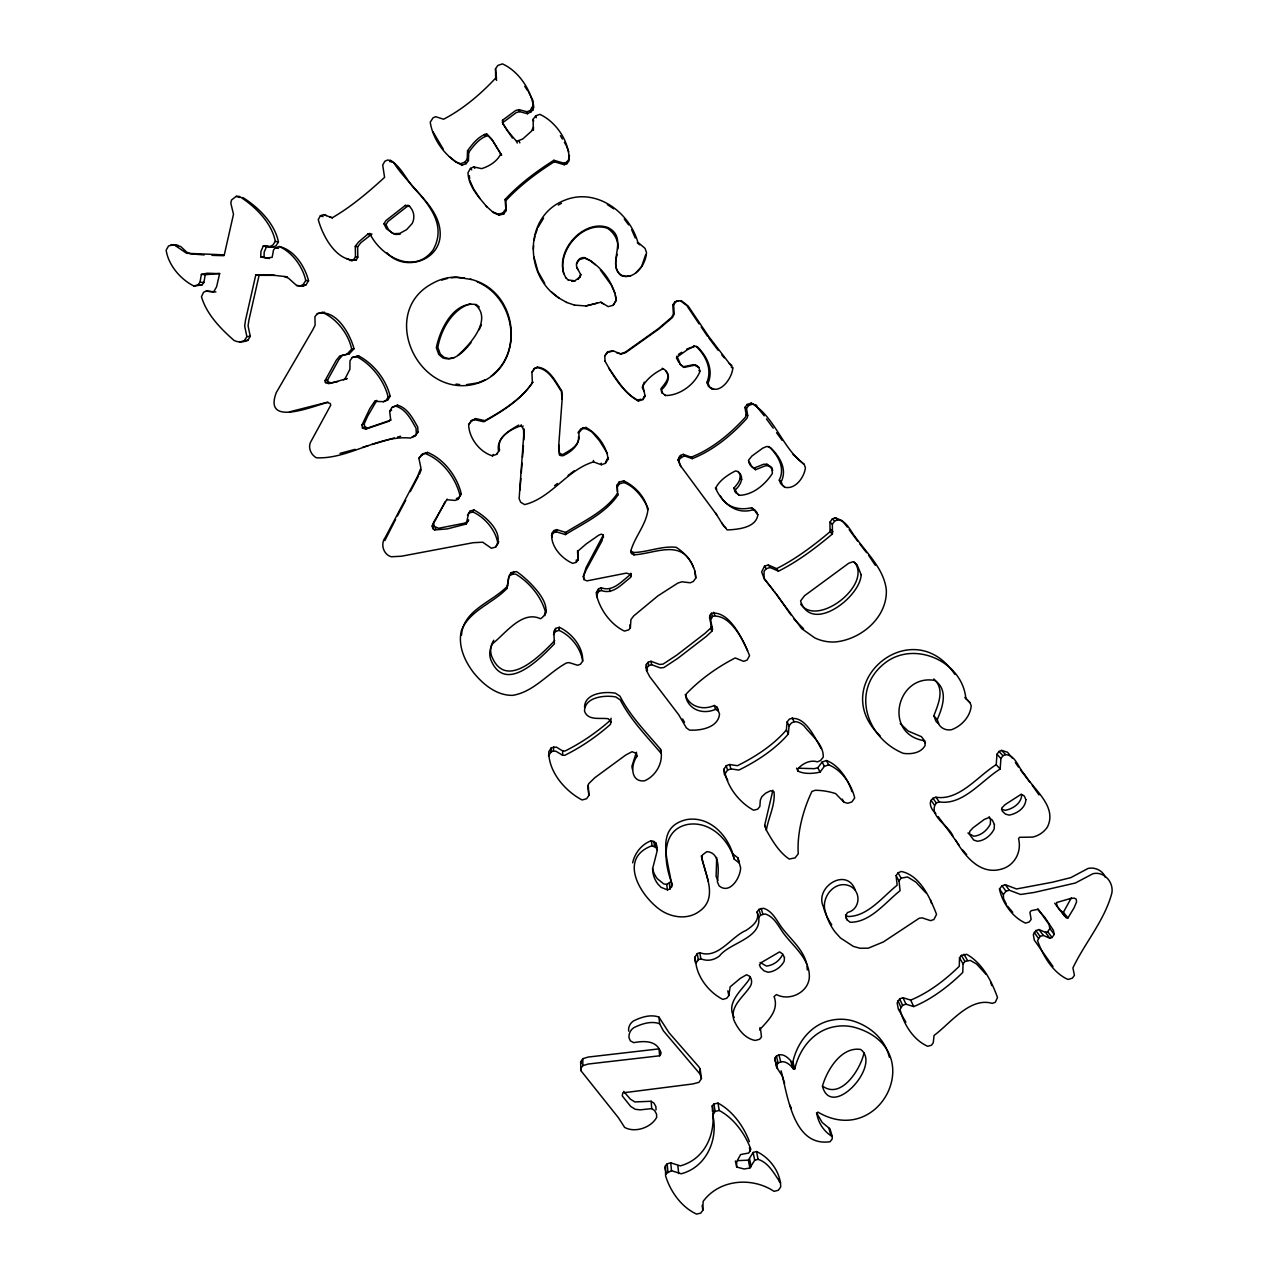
<?xml version="1.0" encoding="UTF-8"?>
<svg xmlns="http://www.w3.org/2000/svg" width="1278" height="1278" viewBox="0 0 1278 1278"><rect width="100%" height="100%" fill="white"/><g stroke="black" fill="none" stroke-linecap="round" stroke-linejoin="round"><path stroke-width="1.5" d="M558.933 445.064L559.54 454.792L562.799 455.831C572.272 451.517 581.49 443.418 578.455 432.044L580.899 428.769L586.011 427.459C597.193 433.737 606.762 446.341 608.104 459.217L605.357 463.339L601.315 464.729L593.519 461.933C567.352 469.473 551.265 498.164 524.635 504.602L520.689 502.254L519.124 498.676L523.692 435.351L523.613 430.287L522.398 427.028L520.641 425.957C510.098 429.264 495.688 438.162 498.628 451.278L499.506 449.888C496.487 437.364 509.602 430.414 518.708 425.079M1012.256 758.126L1007.527 752.231L1001.632 750.394L998.997 751.464L996.968 754.26L996.233 764.675C977.814 776.018 959.251 800.986 935.927 797.216L932.972 798.287C927.429 802.6 931.678 809.98 935.815 813.591M955.465 839.87C964.602 855.845 979.811 874.951 1000.802 869.28C1014.381 866.053 1021.937 851.963 1018.566 838.799L1019.461 837.314L1032.624 837.09A22.796 21.63 -26.6 0 0 1047.449 826.962C1057.497 806.498 1033.918 789.916 1024.652 774.372C1018.326 768.35 1015.898 755.186 1005.61 754.627L1002.958 755.713L1000.914 758.525L1000.163 769.036C981.568 780.491 962.813 805.699 939.266 801.881L936.279 802.967C927.333 815.316 948.947 825.476 952.941 836.131M584.557 707.309C584.589 693.123 604.845 691.206 615.501 693.219L619.99 696.19C630.166 716.159 646.428 732.454 660.534 749.259C664.033 761.704 656.205 775.826 644.607 780.794C630.421 782.551 630.565 764.915 636.859 756.544L636.38 752.279L631.891 766.321L632.418 769.452M582.8 1065.676L582.848 1058.679L588.215 1057.05L658.985 1048.887L659.656 1055.788L588.215 1064.031L582.8 1065.676L580.611 1068.823L580.819 1070.549L618.488 1117.835L624.638 1127.404C634.974 1133.171 651.189 1127.659 656.684 1117.323L656.525 1114.017L654.608 1110.582L651.732 1108.633L640.134 1109.847L635.278 1109.304L630.645 1106.397L622.274 1095.901L622.753 1092.882L692.676 1083.968L698.954 1082.354L701.446 1078.504L700.04 1074.047L663.362 1030.803L659.624 1023.742L658.953 1017.112C650.598 1013.997 640.901 1017.256 633.249 1021.09A11.406 10.815 -3.3 0 0 628.648 1031.09M580.819 1070.549L580.675 1061.794L582.848 1058.679M797.919 771.065L797.935 768.685C802.776 763.493 810.3 759.531 817.473 761.848L820.508 760.522L823.24 757.135C823.751 744.227 811.195 735.361 804.134 726.048C800.795 722.965 795.651 719.865 791.37 723.029L789.085 725.856L788.334 734.003C775.043 749.419 756.943 761.161 738.86 770.075L730.92 768.893L727.565 770.075L725.185 773.685C728.444 788.462 740.297 803.159 753.701 810.236L757.742 809.134L759.851 806.498L760.314 800.172L761.816 796.721L765.618 793.191L770.762 790.667L774.037 791.897C775.426 804.852 768.445 817.425 766.369 830.173C772.184 840.509 779.085 852.298 789.197 859.04L795.108 857.873L798.255 853.784C796.881 832.921 803.159 809.821 811.913 791.449L815.22 790.283A66.057 63.373 -16 0 1 835.668 793.622L843.895 802.217L847.761 803.287L851.851 801.913L854.694 797.999C851.739 784.804 841.819 769.947 828.703 764.867L824.358 766.353L820.045 772.12C812.984 773.701 804.501 774.308 797.919 771.065L796.577 768.142M468.627 513.389L466.214 524.012L447.444 528.868L434.552 529.939L432.747 528.533L432.204 526.057L433.561 522.462L447.124 499.075M607.465 453.546L599.542 440.846L591.922 431.884L585.995 428.625L586.011 427.459M693.507 567.512C682.196 538.214 656.445 553.342 633.904 554.876L631.556 553.518L631.124 551.153L633.441 552.495C647.818 552.24 661.796 545.674 676.174 547.319C686.51 553.741 695.711 565.579 695.775 578.103L693.315 581.458L690.232 582.8L681.973 581.778L677.819 583.087L657.898 595.883L633.76 615.884L630.949 619.558L630.358 627.897L628.712 629.894L624.383 631.092C610.724 624.511 600.021 609.686 596.554 595.085L598.695 591.49L601.427 590.5C613.136 595.069 622.29 583.567 630.741 577.305L630.821 574.509L626.38 573.103L586.969 580.883L583.87 579.525L583.902 576.905M582.672 661.109C583.311 646.892 571.57 632.945 559.269 627.29L555.642 628.441L553.853 631.412L554.38 643.84C540.131 658.633 504.842 695.056 490.64 659.336A18.882 18.547 12.2 0 1 492.861 643.473C505.848 632.945 522.446 610.101 540.53 618.76C558.758 607.13 525.817 577.48 516.52 571.586L511.28 572.608L509.187 575.611L506.983 588.439C492.797 603.456 469.457 610.389 461.374 630.629C457.78 645.805 464.649 661.077 473.787 672.915C483.356 684.609 496.695 695.599 512.606 695.36C533.916 691.957 548.198 672.899 566.474 662.962L569.125 662.611L577.656 665.279L580.563 664.161L582.672 661.109C580.915 648.377 570.787 635.438 558.997 630.389L555.339 631.556L553.518 634.559M694.785 570.899L695.775 578.103M583.295 576.554L586.107 567.512L603.328 535.035L602.05 540.786L586.091 570.052L583.295 576.554L583.87 579.525M486.567 133.918L492.717 140.804L501.647 155.341L491.758 139.078L486.567 133.918C478.435 136.235 472.381 144.126 467.54 150.74L467.205 158.983L464.936 162.178L460.687 163.664L455.751 162.018L449.377 156.683M487.589 135.692C479.538 137.992 473.547 145.804 468.738 152.338L468.419 160.501L466.166 163.664L461.965 165.134C445.942 157.785 432.779 139.637 430.239 122.209L433.018 117.848L435.622 116.697L443.61 119.221C462.908 109.205 480.847 94.029 495.672 78.07L495.513 68.772L497.893 65.402L502.478 63.9C518.117 70.993 530.162 88.454 533.245 105.163L530.258 110.467L526.919 111.745L518.948 109.62L515.593 110.547L502.51 120.244L503.101 124.158L512.43 138.024M485.959 205.918L493.675 212.851L499.203 215.135L503.788 213.953L505.992 210.726L505.896 200.598C519.874 185.47 536.856 172.802 554.237 161.779L564.253 164.718L566.857 163.712L569.014 160.9C569.988 142.385 556.489 121.985 539.891 114.381L535.722 115.771L533.102 119.349L533.309 130.324L533.501 127.145M712.868 1113.25C714.945 1136.238 703.715 1159.561 680.311 1165.871L670.726 1162.82L667.164 1163.859L665.534 1165.6L665.582 1175.776C670.279 1191.415 681.462 1207.231 696.59 1214.1L700.727 1213.126L702.804 1210.298L703.124 1201.432C719.418 1179.163 752.119 1176.75 774.021 1191.352L778.318 1190.281L780.698 1186.974C780.65 1172.23 769.691 1157.533 756.528 1151.558L753.157 1152.452L748.365 1160.152L737.757 1160.648M644.304 391.723L642.227 387.442L644.256 382.106M604.925 360.955C613.232 375.972 623.089 392.49 638.345 401.036L642.93 399.583L645.198 396.244L642.85 385.956C647.371 378.336 655.007 372.569 662.947 368.831M578.455 432.044L578.359 433.274L583.359 427.539M551.489 535.674L553.518 532.798L556.345 531.792L565.419 534.587C583.567 523.293 605.724 513.197 617.785 495.145L617.482 493.34C605.548 511.2 583.599 521.2 565.627 532.399L556.633 529.619L553.853 530.626L551.84 533.469C550.259 546.201 561.729 558.646 572.72 563.374L576.234 562.32L577.896 560.339L577.991 557.911M284.387 276.511L288.493 278.189L296.624 285.489L302.854 286.256L305.921 284.914L308.573 280.777C305.027 266.767 294.483 250.009 279.307 246.526L275.345 247.788L273.508 249.961L272.182 257.309L266.255 257.996L260.728 256.83L260.936 251.431L263.268 246.063L273.093 247.149L275.984 245.743L278.444 242.021C274.802 223.506 258.555 207.387 242.868 197.531M269.466 258.507L263.987 257.357L264.211 252.006L266.527 246.686L273.093 247.149M578.151 557.975L577.624 550.594L577.896 560.339M816.466 1112.803L822.185 1122.467L830.013 1128.905L832.266 1136.509L832.154 1139.033L830.077 1141.717C793.079 1147.181 787.631 1094.815 781.082 1070.804M576.234 562.32L576.346 559.86M759.867 1030.196L759.979 1027.608M656.525 848.065L655.694 842.713L651.397 840.684C642.003 843.895 634.575 853.193 632.674 862.842M657.339 850.158L652.643 868.593A26.95 25.943 -7.1 0 0 657.946 884.104L661.061 887.347L667.467 889.871L670.071 888.929L672.404 884.312C663.953 864.407 659.688 829.821 687.915 824.406C709.849 820.907 728.508 839.151 734.179 859.056L739.307 863.049L740.617 867.73C740.521 877.571 729.834 894.935 719.083 885.846L717.341 881.804C718.46 872.011 720.824 852.49 706.862 851.659L702.469 854.934L701.686 857.857C705.584 875.015 718.252 898.115 699.449 911.262C687.548 920.224 670.838 917.636 659.384 909.265C639.719 894.744 618.073 858.161 652.004 845.748L656.349 847.793L657.339 850.158L656.668 845.046M611.076 718.204L610.501 724.322C596.762 736.495 581.266 747.119 564.828 755.282L562.544 755.234L562.783 750.985L556.313 747.087L551.329 747.758L548.805 751.736C548.406 771.688 565.18 791.146 582.113 799.964L586.586 798.734L588.886 795.427L588.215 785.171M659.656 1055.788L660.806 1052.705C657.148 1040.132 643.984 1040.771 633.648 1042.656L630.389 1040.851L629.032 1037.848A11.518 10.911 -3.3 0 1 633.68 1027.752C641.412 1023.902 651.205 1020.611 659.624 1023.742M533.341 249.338L533.565 245.6M788.334 734.003L786.417 729.946L786.721 725.664L787.152 721.878L789.421 719.067C804.533 714.178 814.949 737.821 821.115 748.588M728.811 995.626L730.137 986.872L740.297 978.357L746.56 974.747L749.755 976.344A9.425 8.962 -9 0 1 749.898 986.904C743.429 996.84 730.089 1006.169 733.652 1019.493C737.55 1028.79 744.802 1038.663 755.282 1040.452L759.627 1039.27L761.48 1036.953L760.506 1028.886C768.653 1019.924 779.213 1009.892 774.053 996.584L776.433 994.556C789.9 1001.712 809.278 992 809.373 976.2C809.262 959.283 794.788 947.573 785.123 935.368C778.989 927.892 775.219 917.205 765.314 913.978L760.618 915.016L758.717 917.588C761.464 938.515 729.61 942.669 719.498 955.944C713.939 960.257 707.325 961.535 700.839 958.772L698.299 959.698L695.887 963.277C697.9 978.165 709.609 992.734 722.853 999.396L726.751 998.278L728.811 995.626L727.821 990.833M519.954 490.113L520.849 478.515M521.312 472.732L522.063 463.067M522.51 457.284L523.421 445.687M523.868 439.904L524.236 429.089M548.438 755.985L550.994 751.975L553.374 750.969L553.693 746.767M569.477 155.405L568.838 159.383L566.649 162.242L564.029 163.233L553.901 160.277C536.345 171.412 519.188 184.208 505.066 199.496L505.992 210.726M550.994 751.975L551.329 747.758M558.997 630.389L559.269 627.29M720.488 496.136C726.815 507.654 739.595 510.545 751.56 507.749L755.106 510.178L757.838 514.699C756.272 527.894 737.646 529.443 727.166 529.955L721.639 522.862M565.419 534.587L565.627 532.399M555.339 631.556L555.642 628.441M616.635 352.744L620.629 353.734L625.309 352.185L658.106 328.845L671.573 317.423L673.362 314.053L672.803 304.883L674.864 301.896L677.644 300.761L681.861 301.097L688.123 306.017L708.715 336.497L732.773 367.904C732.39 378.256 718.923 396.755 708.316 386.1L706.878 382.457C712.421 369.182 705.871 355.843 696.302 346.45L697.389 346.817C707.053 356.306 713.667 369.789 708.076 383.192L709.514 386.851L711.862 388.911M685.216 694.593C689.369 707.069 703.188 710.536 714.29 705.472L716.958 707.149L719.53 714.098C718.22 727.597 700.616 730.856 689.497 730.073L686.382 727.885L678.73 714.769L649.751 676.733L646.604 670.774L646.349 664.448L648.154 662.244L651.013 661.285L659.576 664.464L663.074 664.113L676.861 655.039L705.073 633.297L710.664 628.121L711.287 626.012L709.498 617.386L711.367 613.28C729.067 610.533 741.735 637.866 747.582 650.694M748.62 462.173L750.394 465.432L753.924 468.131L763.589 464.281L766.864 464.233L771.72 467.78L772.407 473.435C765.139 484.506 752.918 495.113 739.147 495.321L734.882 491.391L733.923 488.02C737.965 483.675 743.173 477.317 738.141 471.63M646.604 670.774L646.349 664.448M900.255 723.54L908.131 731.032L921.406 736.671L924.617 740.793L925.176 745.346C921.134 753.109 911.134 754.451 903.274 753.333C865.877 738.061 850.221 689.225 885.59 662.531C915.08 640.246 962.414 661.669 965.833 698.459L969.986 702.692L971.232 705.823C970.242 716.67 961.599 726.048 951.551 729.706A12.46 11.965 -28.8 0 1 939.266 725.041L937.205 719.658L933.851 715.728C938.276 704.242 945.225 688.842 933.739 678.969M645.678 254.689L641.524 266.687L635.454 273.204M1021.697 794.98C1021.426 803.335 1012.687 809.022 1005.147 810.316L1001.505 809.325M864.008 1052.896C860.573 1069.191 841.148 1099.943 822.489 1086.028C827.042 1069.814 841.499 1046.362 860.685 1049.462C882.155 1065.213 831.355 1120.486 822.409 1086.14M544.827 615.629L546.121 610.293M461.518 635.198C463.115 609.67 492.733 602.162 507.765 585.723M556.345 531.792L556.633 529.619M503.101 124.158L502.51 120.244M553.518 532.798L553.853 530.626M772.902 790.235L764.675 825.237L766.369 830.173M264.386 245.616L269.914 246.526L272.837 245.104L275.313 241.334C271.623 222.628 255.217 206.365 239.369 196.397L236.206 196.333L231.558 199.975L230.791 203.042L233.491 214.273L224.289 254.865L186.62 253.3L173.824 244.609L168.584 245.935L166.14 250.168C168.376 265.153 180.581 279.419 193.968 286.08L198.122 284.674L200.023 282.214L201.381 274.387L207.292 273.204L219.64 273.684L216.573 286.847L213.634 291.911L206.205 291.112L203.553 292.263L201.461 296.672C206.493 314.148 220.535 328.59 234.034 340.427C238.491 342.712 243.395 342.248 247.868 340.299L250.248 336.354L248.076 325.826L248.875 320.267L259.099 275.313L274.674 275.361M193.968 286.08L202.004 284.914L203.889 282.486L205.247 274.738L219.672 273.428M560.914 455.799L561.17 454.361L559.812 453.37M506.983 588.439L508.42 578.231L511.28 572.608M678.794 362.329L676.525 358L676.893 356.115L680.471 364.326L684.161 367.393L694.721 365.173L698.81 367.409L700.024 371.291C694.865 384.486 679.592 395.733 665.359 395.493L661.716 392.362L660.886 388.847C664.608 383.656 671.477 377.585 665.694 371.051M617.274 254.354C614.862 261.383 614.207 270.824 621.507 275.249L625.996 276.447L630.965 275.665M718.22 710.999L715.52 709.306C704.306 714.402 690.36 710.919 686.174 698.331L686.27 693.906C700.072 679.385 717.613 666.956 735.249 657.946L743.556 661.317L747.007 660.199L749.531 655.71C744.323 641.891 730.824 613.76 712.581 616.252L710.68 620.389L712.501 629.096L711.862 631.22L706.223 636.46L677.739 658.394L663.809 667.563L660.279 667.915L651.636 664.704L648.745 665.678L646.924 667.899M534.188 240.024L534.955 236.382M671.749 886.98C669.848 864.056 652.547 827.122 686.973 819.533C710.887 815.779 729.754 837.362 734.179 859.056M773.478 590.292L764.372 579.206L761.64 571.905L764.484 566.218L768.318 564.972L776.609 568.63C795.859 558.981 813.559 545.594 830.013 531.76L829.981 522.127L832.329 518.9L835.285 517.734L842.106 520.641L847.33 527.047M768.318 564.972L770.091 567.48L778.462 571.17C797.903 561.441 815.779 547.911 832.409 533.948L832.361 524.22L834.742 520.977L837.729 519.795C846.915 520.785 850.365 531.233 855.605 537.415C867.203 553.693 883.897 568.854 886.309 589.765C887.571 617.322 860.973 639.751 834.885 641.987A42.35 41.279 -32.7 0 1 814.661 637.818L801.641 628.584L776.417 594.254M716.654 514.699L680.04 465.144L677.995 459.729L680.423 455.463L683.299 454.345L691.158 457.204C712.086 448.961 730.505 433.737 745.489 417.091L746.16 414.647L744.946 407.378L747.119 404.487L751.176 403.113C774.676 416.229 782.184 448.243 804.181 464.361L805.412 467.748C804.309 477.189 795.507 489.634 784.868 487.317L780.634 483.563L779.276 480.097C785.491 467.716 777.855 455.048 768.861 446.453M782.535 485.289L781.178 481.79C787.456 469.282 779.74 456.502 770.65 447.811L766.896 446.421L762.854 448.067L751.879 456.054L748.445 460.384L752.007 466.981L755.57 469.697L765.33 465.815L768.637 465.767L771.72 467.78M580.18 277.214L580.755 274.45L578.135 279.419M756.816 405.493L752.806 404.056L748.716 405.43L746.512 408.353L747.742 415.685L747.055 418.162C731.927 434.967 713.332 450.335 692.181 458.658L684.257 455.783L683.299 454.345M510.545 575.18L512.957 574.11L513.676 571.538M680.95 466.694L678.906 461.23L679.561 458.866L684.257 455.783M665.534 1165.6L664.864 1167.852L666.381 1173.907M937.205 719.658C942.621 707.309 948.723 689.721 934.713 680.423C896.836 673.714 882.491 734.179 924.617 740.793M716.639 489.65L716.175 487.094C720.265 479.857 728.045 474.697 735.409 470.959L737.63 471.39C745.01 476.359 740.713 485.177 735.377 489.778L736.352 493.18M749.371 1141.637C743.828 1126.557 732.598 1110.806 717.996 1103.106L713.939 1104.016L712.293 1105.71L712.453 1111.445M780.618 1182.869C774.34 1174.29 768.989 1162.756 758.094 1159.354L754.691 1160.248L749.851 1168.012L744.147 1169.003L736.703 1167.07L736.687 1161.686L740.617 1154.545L748.748 1153.028L750.873 1149.337C745.282 1134.129 733.939 1118.234 719.21 1110.486L715.121 1111.397L712.789 1115.215C718.508 1139.321 706.462 1167.197 681.174 1173.779L671.493 1170.696L666.253 1173.508M578.071 269.754C574.014 264.85 578.119 256.814 584.525 257.597C600.772 265.201 613.823 282.598 616.3 300.378L613.136 305.298L608.232 306.624L600.804 302.247M595.181 264.69L590.819 260.872L584.557 258.108L579.301 259.626L576.442 263.907M959.522 957.765L963.037 963.868L962.781 972.446C948.835 986.121 931.854 999.14 913.722 1006.585L905.974 1004.188L902.572 1005.291L900.047 1009.46C903.594 1024.173 913.435 1040.1 927.732 1046.283L931.486 1045.228L933.26 1042.752L934.074 1035.42C950.033 1023.774 969.906 996.744 992.207 1003.374L995.29 1002.303L997.495 997.527C991.6 981.009 982.478 963.197 966.695 954.315L961.391 955.385L959.522 957.765L959.267 966.264C945.464 979.811 928.659 992.734 910.687 1000.099L903.003 997.719L899.632 998.821L897.14 1002.942L898.354 1009.205L905.878 1022.128M503.372 122.161L516.328 112.56L519.635 111.649L527.526 113.742L532.766 110.243L533.789 107.24L532.846 100.291L528.757 92.351M1105.342 877.411C1102.946 870.622 1095.038 866.883 1088.137 868.417L1070.788 877.635L1052.609 882.187L1016.521 888.961L1005.291 884.727L1002.032 885.798L999.46 888.993C1002.208 902.572 1012.591 917.54 1025.611 923.115L1029.205 921.997L1031.138 919.425L1029.94 912.252L1031.218 910.687L1037.576 909.393L1044.605 917.045L1053.36 930.24L1054.254 934.394L1052.05 937.525L1049.781 938.196L1045.452 932.317L1039.046 929.569L1035.883 930.576L1033.327 934.665L1034.333 940.161L1053.008 966.503M1049.781 938.196L1043.311 935.432L1040.116 936.439L1037.528 940.576C1042.704 955.417 1052.896 972.83 1068.041 979.475L1072.37 978.165L1074.431 975.338L1072.913 967.893C1084.974 942.621 1104.591 920.48 1111.86 893.05C1113.857 882.251 1104.064 870.973 1092.898 873.737L1075.373 883.018L1034.237 892.443L1020.579 894.472L1009.269 890.191L1005.291 884.727M699.641 1073.488L700.2 1069.175L699.002 1066.986L669.081 1032.816L658.953 1017.112M535.338 234.561L537.303 229.241M287.406 276.847L271.527 275.01L255.776 274.962L245.472 320.379L244.673 325.986L246.862 336.625L244.465 340.619L239.545 342.121M432.204 526.057L445.303 501.519M446.661 499.714L455.048 500.417L457.891 499.426L461.262 493.835C457.189 476.646 444.217 459.201 427.619 452.428L422.683 453.85L418.896 458.291L420.909 467.908L417.794 475.847L385.333 537.303C380.173 543.789 383.256 554.556 391.308 556.761L401.388 556.234L473.084 542.719L482.685 542.207L491.471 548.278L495.672 547.016C505.098 533.102 485.448 515.913 473.946 509.97L470.208 511.04L467.46 515.401M495.672 547.016L498.787 541.584M419.456 474.218L421.309 469.505M613.136 305.298L616.012 300.458L615.437 295.33M784.596 1083.425L782.328 1076.06L776.752 1067.561L776.401 1065.341L778.158 1063.12C784.149 1059.015 790.235 1064.686 793.75 1069.223L794.788 1068.935L792.871 1061.906C797.296 1042.273 811.306 1023.918 831.962 1020.116A42.557 40.033 -12.1 0 1 851.388 1020.499C869.2 1025.323 885.143 1038.742 889.312 1057.225M794.788 1068.935C799.261 1049.11 813.415 1030.611 834.262 1026.761A42.957 40.369 -12.1 0 1 853.864 1027.161C930.256 1047.976 881.117 1149.449 817.904 1112.084L816.946 1114.464C818.623 1123.506 824.294 1131.861 832.266 1136.509M1071.379 897.763L1063.424 912.268L1060.037 910.415L1054.701 903.195M577.528 552.975L578.535 550.578L586.059 544.061L598.647 535.242L601.331 534.14L603.12 534.971L603.488 537.255M500.768 153.775C497.461 161.252 489.282 166.3 481.63 168.632L473.691 166.907L470.48 168.408L467.988 172.674C468.419 186.332 478.707 197.02 486.982 206.956M384.822 540.642L395.573 519.443M343.478 379.79L347.169 378.56L328.75 383.672L325.427 382.585L325.027 380.62L336.274 360.252L339.868 355.907L349.357 353.75L354.022 348.734C350.028 333.83 335.938 308.349 317.343 313.653L314.915 316.736L315.123 325.171L312.663 330.028L276.288 392.57C262.98 427.587 313.573 405.829 327.28 402.554L330.299 403.544L330.714 405.238L311.528 440.447C307.375 446.421 310.33 454.313 316.305 457.78C348.622 459.409 378.272 434.855 410.526 438.082L415.638 435.447L418.002 431.948L417.73 427.076C412.97 418.593 407.602 408.001 397.538 405.19L392.026 407.442L389.646 411.181L390.605 419.088L389.199 421.133L365.652 429.152L362.441 428.002L362.041 424.887L369.853 408.561L374.694 401.34L376.802 400.429L367.697 416.069L364.262 423.753L364.661 426.836L367.824 427.97L391.148 420.031M479.17 329.74L481.407 324.931M554.7 640.613C540.578 655.279 505.641 691.35 491.567 655.965A18.707 18.371 12.4 0 1 493.771 640.246M532.75 128.487L531.472 131.171L522.734 138.998L516.552 141.347L507.318 130.532L502.238 122.257M337.727 381.659L331.306 382.937L328.015 381.866L327.615 379.917L338.766 359.741L342.328 355.444L349.357 353.75M397.41 515.961L405.669 500.305M410.27 491.615L418.529 475.959M326.385 215.551L323.749 214.608L320.395 215.71L318.27 219.592C322.679 236.095 336.529 261.926 356.306 259.929L357.808 257.229L357.616 246.878L360.875 242.692L371.914 234.082L367.984 233.986L358.591 242.021L355.284 246.255L355.492 256.702L353.974 259.418L349.725 260.488M471.103 421.053L475.704 418.577L484.809 420.67C502.35 410.845 521.52 399.135 532.894 381.994C521.376 399.71 501.775 411.692 483.787 421.772L474.601 419.663L471.103 421.053L468.659 424.615C468.898 437.955 479.649 452.029 492.397 455.847L496.647 454.297L499.506 449.888M522.398 427.028L523.037 425.862M457.891 499.426L461.262 493.835M470.208 511.04L469.042 513.037L472.828 511.951L473.946 509.97M466.214 524.012L468.643 519.938L467.397 521.919L464.154 523.229L438.61 528.293L434.248 526.392L433.721 523.948M520.641 425.957L521.296 424.807M596.554 595.085L596.459 592.321L598.583 588.759L601.283 587.768C612.897 592.289 621.939 580.915 630.326 574.701L630.885 573.279L631.3 575.867M390.094 396.228L388.129 397.107L386.036 400.589L388.033 399.679L390.094 396.228C386.307 379.87 373.687 363.751 358.703 355.971L352.169 357.505L349.98 360.859L349.9 369.342L344.772 379.246M537.958 227.468L543.533 218.25M1067.929 917.971L1074.143 907.7L1076.571 901.885L1076.236 899.105L1074.031 898.051L1070.165 898.61L1056.602 902.524L1056.97 905.91L1064.51 916.118L1067.929 917.971L1063.424 912.268M407.906 205.151C413.737 209.257 415.43 217.132 412.235 223.442L406.66 229.593L399.79 233.411L393.528 233.698L386.419 228.746L383.943 223.762L385.876 220.647L405.398 205.359L409.711 206.205L407.219 206.413L387.905 221.541L385.988 224.624L388.448 229.561L391.675 232.724L395.477 234.449L400.126 234.241M782.344 955.145C779.229 961.008 773.062 965.497 766.385 966.056L760.059 962.43M496.647 454.297L497.541 452.875M299.995 286.032L303.078 284.674L305.762 280.489C302.758 266.767 292.438 252.373 279.307 246.526M492.397 455.847L493.324 454.409M661.716 392.362L662.467 393.177L661.621 389.646C668.154 383.879 672.548 373.096 662.196 368.24M617.785 495.145L617.05 485.161L619.063 482.094L623.776 480.863C634.942 486.039 645.678 497.318 647.642 509.746M617.402 491.583L617.354 486.902L619.383 483.803L624.143 482.557C635.23 486.982 643.042 497.749 648.042 508.261C647.131 523.501 634.958 536.265 630.821 550.914L631.556 553.518M727.757 780.331L724.227 773.845L723.875 769.276L726.239 765.698L729.562 764.516L737.422 765.698C755.33 756.848 773.254 745.218 786.417 729.946M532.351 382.713L531.936 372.233L534.603 368.399L537.511 367.106C549.572 368.352 555.595 381.755 561.713 390.733L562.224 398.097L558.662 446.405L559.54 454.792M534.603 368.399L531.936 372.233M606.986 459.106L605.357 463.339M605.101 361.466L604.75 355.939L607.465 351.897L612.865 350.667L620.964 354.182L625.693 352.616L658.809 329.053L672.42 317.503L674.225 314.1L673.65 304.835L675.742 301.832L678.554 300.665M613.12 351.083L607.657 352.329L604.75 355.939M695.28 962.398L694.881 957.174L697.261 953.612L699.785 952.685C718.06 959.554 731.144 936.566 746.048 930.432C752.502 926.071 759.867 920.623 757.119 911.885L758.988 909.345L763.637 908.291C773.462 911.502 777.184 922.093 783.27 929.505C791.961 940.416 803.638 950.241 806.833 964.427M413.928 436.693L418.002 431.948M643.888 396.499L642.93 399.583M321.816 312.199C336.433 318.174 348.527 333.862 351.69 349.134L346.977 354.198M472.237 419.951L468.659 424.615M492.717 211.876L498.308 214.177L502.941 212.979L505.177 209.736M434.552 529.939L436.054 527.782M1045.452 932.317L1047.704 931.646L1049.877 928.547L1048.998 924.425L1037.992 908.818M432.747 528.533L434.248 526.392M798.798 768.238L814.374 768.669L817.84 767.711L822.105 762.007L826.403 760.538C839.167 765.155 847.889 779.532 851.979 791.641M422.683 453.85L418.896 458.291M896.086 875.622L898.115 872.81L901.214 871.452C920.176 875.366 930.144 898.003 936.566 914.361L933.899 919.521L930.608 920.655L922.109 917.844L919.186 918.259L883.322 941.966L868.225 948.18L859.886 948.244L853.289 946.359L840.493 937.988L835.125 932.045A60.21 57.318 -18 0 1 825.668 912.572C819.773 897.875 835.253 878.721 850.685 886.405C861.596 892.427 859.982 909.616 847.554 912.476L845.589 915.719L846.899 919.681L850.11 922.237C870.174 922.62 885.558 902.172 900.079 890.702L899.025 881.005L896.086 875.622L897.14 885.223C882.763 896.597 867.522 916.869 847.649 916.486L845.525 914.792M899.025 881.005L901.07 878.162L907.572 876.964L915.959 882.155L925.863 892.859M963.037 963.868L964.922 961.471L970.274 960.401L976.568 964.011L985.993 974.299M777.551 1068.472L774.66 1058.344L776.401 1056.139C782.328 1052.082 788.366 1057.689 791.849 1062.194L793.75 1069.223M1006.409 904.297L1003.534 898.562L1003.374 894.504L1005.978 891.277L1009.269 890.191M471.023 342.68C464.377 350.923 454.393 362.281 442.619 357.808L438.785 354.437L436.341 347.792C439.872 329.5 453.802 300.649 476.343 304.611L479.25 306.992M770.091 567.48L766.225 568.742L764.084 571.218L764.02 578.135L775.299 593.04M652.563 868.577A26.694 25.72 -7.1 0 0 657.291 878.689L663.617 883.849L666.717 884.408L670.966 881.548M534.076 368.991L537.511 367.106M677.787 356.578L687.756 349.437L694.625 346.274L686.765 349.038M580.1 276.895L574.844 280.809L568.311 279.978M491.024 376.163C523.916 351.466 513.964 297.215 477.205 281.831M474.601 419.663L475.704 418.577M610.277 720.345C596.682 732.406 581.314 742.933 565.036 751.017L562.783 750.985M458.003 355.204C470.336 344.357 492.781 319.308 475.224 304.563M421.053 455.287L427.619 452.428M554.588 485.672L557.448 483.483M568.103 475.432L574.205 470.831M678.426 354.405L681.765 352.265M558.31 205.071L561.505 203.25M365.652 429.152L367.824 427.97M362.441 428.002L364.661 426.836M389.646 411.181L391.595 410.174M362.041 424.887L364.262 423.753M392.026 407.442L397.538 405.19M374.694 401.34L383.48 401.691L385.493 400.781M383.48 401.691L388.033 399.679M485.081 379.901L477.7 382.905L466.486 384.63M412.267 436.804L415.638 435.447M456.342 498.548L459.153 497.557M324.468 312.183L317.343 313.653M608.6 368.048C617.226 379.422 624.607 393.672 637.834 400.142L640.869 399.183M362.728 447.268L368.304 445.623M372.026 444.52L394.343 437.907M791.849 1062.194L792.871 1061.906M325.427 382.585L328.015 381.866M325.027 380.62L327.615 379.917M340.06 453.37L355.188 449.329M397.49 437.076L400.653 436.261M358.703 355.971L352.169 357.505M574.397 305.091L585.867 305.953L597.034 303.19M585.867 305.953L600.948 302.183L603.807 304.164M327.919 402.091L289.531 411.851M470.639 303.717C452.46 308.909 440.83 329.788 437.843 347.408L440.255 353.99L444.057 357.329L448.802 358.575L454.041 357.728M351.69 349.134L354.022 348.734M679.545 363.783L683.203 366.818L693.666 364.629L697.037 365.827M244.465 340.619L247.868 340.299M674.864 301.896L675.742 301.832M246.862 336.625L250.248 336.354M571.633 281.352L574.972 281.096M756.768 512.143L753.173 509.698C736.048 515.226 722.038 502.813 715.376 487.892M656.045 1109.895L655.886 1106.62L654.001 1103.202L651.125 1101.269L634.831 1101.94L630.246 1099.048L623.68 1091.412M672.803 304.883L673.65 304.835M583.327 428.721L585.995 428.625M175.294 245.264L180.677 246.51L186.716 252.133L190.646 253.859L204.176 254.929M561.17 454.361L563.039 454.393C569.413 450.511 579.605 445.702 578.503 436.9M512.957 574.11L515.833 574.157C529.619 582.544 541.92 597.241 545.722 613.232M212.02 255.344L223.954 255.696M206.205 291.112L215.934 291.959M198.122 284.674L202.004 284.914M464.473 277.917L457.316 277.438A48.868 47.909 68.9 0 0 451.342 277.837M200.023 282.214L203.889 282.486M296.624 285.489L302.854 286.256M537.016 367.697C549.205 368.943 555.275 382.473 561.457 391.547L561.969 398.992M303.078 284.674L305.921 284.914M201.381 274.387L205.247 274.738M305.762 280.489L308.573 280.777M255.776 274.962L259.099 275.313M456.054 384.087L459.665 384.55M553.374 750.969L556.026 751.304L562.544 755.234M387.042 252.804C403.592 271.703 438.53 261.718 440.159 235.903C441.102 217.068 427.427 202.451 415.43 189.671C406.452 180.565 401.803 167.146 390.525 160.437L387.553 160.038L384.822 161.268L382.697 165.102L384.582 177.37C368.479 192.099 351.115 206.86 332.36 217.691L329.772 217.02M389.566 161.555L392.506 161.939L390.525 160.437M171.124 244.625L177.977 245.248M260.728 256.83L263.987 257.357M263.268 246.063L266.527 246.686M275.345 247.788L278.476 248.411M693.555 345.907L697.389 346.817M353.974 259.418L356.306 259.929M275.313 241.334L278.444 242.021M471.47 279.483L456.006 277.102A49.347 48.388 68.8 0 0 432.97 283.157C379.917 310.666 414.551 392.122 468.659 385.285C526.137 377.106 524.268 291.975 470.304 279.179M355.492 256.702L357.808 257.229M710.632 388.129L713.619 388.847M355.284 246.255L357.616 246.878M395.637 406.148C405.813 408.976 411.228 419.679 416.037 428.258L416.309 433.162M236.206 196.333L239.737 197.467M367.633 234.257L369.837 235.008M566.521 302.391L574.525 305.138M367.984 233.986L370.189 234.753M320.395 215.71L323.078 216.653M426.037 453.85C442.795 460.687 455.895 478.291 460.016 495.656M472.828 511.951C485.049 517.43 496.024 530.53 497.925 543.869M731.895 365.492L729.259 363.527M323.749 214.608L332.36 217.947M731.32 367.329L732.773 367.904M383.943 223.762L385.988 224.624M346.562 258.571L352.089 260.984M356.402 356.45C371.547 364.294 384.311 380.572 388.129 397.107M698.81 367.409L695.951 365.268M676.525 358L677.42 358.495M698.922 370.684L700.024 371.291M680.918 301.177L686.158 305.043M405.398 205.359L407.219 206.413M751.176 403.113L752.806 404.056M566.729 302.455L558.774 297.95L551.553 291.975M747.119 404.487L748.716 405.43M683.203 366.818L684.161 367.393M706.878 382.457L708.076 383.192M744.946 407.378L746.512 408.353M369.725 233.315C380.413 256.095 414.072 275.617 433.066 250.009C452.636 215.087 409.759 189.08 393.656 162.418M746.16 414.647L747.742 415.685M607.369 204.576L613.76 208.873M804.181 464.361L793.079 454.489M732.789 853.864L737.869 857.826L739.179 862.458M723.588 526.169L725.808 527.814M734.882 491.391L739.147 495.321M637.291 242.868L639.767 244.833M803.606 628.824L793.654 618.712M559.061 298.062C524.172 276.064 523.533 216.222 564.477 200.311C595.852 187.339 629.319 211.844 637.802 242.197L645.055 248.395L646.476 252.373C646.125 264.498 634.591 280.345 621.172 275.585C605.868 263.268 629.99 238.043 607.625 227.42C582.209 218.714 552.144 254.066 565.962 277.885M835.285 517.734L837.729 519.795M832.329 518.9L834.742 520.977M766.864 464.233L768.637 465.767M772.743 470.352L769.915 466.23M829.981 522.127L832.361 524.22M779.276 480.097L781.178 481.79M782.935 485.576L784.868 487.317M830.556 529.491L832.952 531.664M830.013 531.76L832.409 533.948M565.739 277.566L568.502 280.265M967.925 833.016L973.772 836.227C980.913 835.636 987.175 830.38 990.306 824.118L990.562 819.677L989.156 816.706M753.924 468.131L755.57 469.697M969.986 702.692L965.002 697.484L966.312 698.922M880.111 735.856C825.524 684.177 912.188 610.676 954.762 674.241M1001.632 750.394L1005.61 754.627M498.308 214.177L499.203 215.135M998.997 751.464L1002.958 755.713M996.968 754.26L1000.914 758.525M800.667 604.174C817.457 627.817 872.762 584.541 854.391 562.128M624.271 219.065L628.68 224.912M740.329 477.972L741.847 479.633M664.592 394.646L665.359 395.493M996.233 764.675L1000.163 769.036M502.941 212.979L503.788 213.953M962.27 849.582L966.663 854.615M460.687 163.664L461.965 165.134M721.846 354.949L724.306 357.808M1007.559 906.182L1012.751 912.332M600.388 269.993L611.219 284.978L615.245 293.62M755.154 404.551L764.196 415.829M464.936 162.178L466.166 163.664M756.177 512.702L757.838 514.699M470.48 168.408L471.662 169.83M751.56 507.749L753.173 509.698M733.923 488.02L735.377 489.778M467.205 158.983L468.419 160.501M473.691 166.907L474.825 168.345M938.212 816.61L958.979 844.934M1061.906 912.268L1066.395 917.987M923.307 740.106L925.448 742.869M857.538 541.041L849.167 529.667M859.806 543.965L866.628 552.735M868.609 555.307L875.302 565.323M1020.499 769.947L1029.908 782.248M1032.273 785.331L1038.982 794.9M708.699 337.807L718.22 350.38M467.54 150.74L468.738 152.338M505.066 199.496L505.896 200.598M1049.877 928.547L1054.254 934.394M774.468 591.618L790.922 614.878M1047.704 931.646L1052.05 937.525M766.449 418.896L773.19 428.114M776.561 432.715L782.184 440.383M776.609 568.63L778.462 571.17M1039.046 929.569L1043.311 935.432M1035.883 930.576L1040.116 936.439M1002.032 885.798L1005.978 891.277M1034.158 932.349L1038.375 938.244M935.927 797.216L939.266 801.881M999.46 888.993L1003.374 894.504M932.972 798.287L936.279 802.967M691.158 457.204L692.181 458.658M931.087 800.332L934.378 805.044M1015.387 762.631L1018.454 767.024M764.484 566.218L766.225 568.742M699.098 323.893L687.117 306.049M701.191 326.976L707.501 336.242M443.386 149.366L433.034 131.874M524.747 86.361L527.75 90.85M644.623 395.397L645.198 396.244M479.921 198.505L473.435 188.649L469.809 180.406M680.423 455.463L681.35 456.901M678.65 457.396L679.561 458.866M715.392 512.702L722.965 524.97M677.995 459.729L678.906 461.23M560.419 135.676L562.4 139.014M564.381 142.369L566.378 145.708M484.378 134.302L485.416 136.075M963.931 954.267L967.478 960.353M682.596 719.003L684.497 722.262M961.391 955.385L964.922 961.471M544.7 283.301L537.99 271.607L533.948 257.022M637.834 400.142L638.345 401.036M898.115 872.81L901.07 878.162M826.403 760.538L828.703 764.867M646.029 667.292L647.579 670.247M855.158 889.855C846.547 866.564 814.102 887.251 823.431 906.901A59.635 56.823 -18.1 0 0 831.738 924.761M842.282 799.085L843.895 802.217M822.105 762.007L824.358 766.353M817.84 767.711L820.045 772.12M661.237 753.509C647.003 736.527 630.581 720.089 620.293 699.945L615.772 696.941C605.021 694.912 584.557 696.829 584.525 711.159C587.976 721.064 600.277 717.485 608.312 718.763L611.299 722.15M792.168 717.789L794.149 721.735M787.152 721.878L789.085 725.856M910.687 1000.099L913.722 1006.585M903.003 997.719L905.974 1004.188M899.632 998.821L902.572 1005.291M897.923 1000.61L900.83 1007.096M717.837 880.414L716.111 876.404L716.686 857.442M631.667 229.673L635.214 237.948M734.275 1017.512C725.648 1003.454 740.825 991.025 748.381 980.593A9.345 8.882 -9 0 0 749.962 976.903M845.669 916.805L846.899 919.681M789.932 1105.119L791.401 1108.537M716.958 707.149L718.268 710.217M516.552 141.347L517.27 143.04M713.587 612.274L714.817 615.229M711.367 613.28L712.581 616.252M519.14 141.187L519.842 142.88M710.009 614.958L711.191 617.945M495.672 78.07L496.615 80.418M711.287 626.012L712.501 629.096M764.675 825.237L766.209 829.15M566.969 147.258L568.774 151.89M710.664 628.121L711.862 631.22M933.851 715.728L935.895 721.08A12.349 11.853 -28.9 0 0 938.419 723.62M495.513 68.772L496.519 78.869M518.948 109.62L519.635 111.649M990.578 981.935L991.808 985.61M930.448 899.952L931.582 903.45M714.29 705.472L715.52 709.306M729.562 764.516L730.92 768.893M526.919 111.745L527.526 113.742M726.239 765.698L727.565 770.075M723.875 769.276L725.185 773.685M828.799 1127.995L831.051 1135.583M761.161 908.354L762.806 914.026M530.258 110.467L530.849 112.48M758.988 909.345L760.618 915.016M533.102 119.349L533.645 121.266M757.119 911.885L758.717 917.588M532.207 108.199L532.766 110.243M737.869 857.826L739.307 863.049M790.938 1061.571L792.839 1068.584M535.722 115.771L536.233 117.736M636.859 756.544L636.013 753.301L632.099 751.704L625.789 754.994L594.845 777.679L588.711 783.686L587.88 786.465L588.886 795.427M778.957 1054.925L780.746 1061.874M776.401 1056.139L778.158 1063.12M774.66 1058.344L776.752 1067.561M576.761 267.15L580.819 274.802M563.742 273.78C557.048 250.216 583.311 220.247 607.417 228.251C614.351 232.788 618.664 240.599 617.913 248.938M553.901 160.277L554.237 161.779M778.925 1178.955L779.628 1182.166M623.776 480.863L624.143 482.557M701.255 855.94L708.3 881.516M756.528 1151.558L758.094 1159.354M753.157 1152.452L754.691 1160.248M749.435 1147.612L750.186 1151.462M749.627 1158.938L751.129 1166.782M633.441 552.495L633.904 554.876M748.365 1160.152L749.851 1168.012M619.063 482.094L619.383 483.803M651.013 661.285L651.636 664.704M699.785 952.685L700.839 958.772M735.377 1160.983L736.703 1167.07M648.154 662.244L648.745 665.678M697.261 953.612L698.299 959.698M617.05 485.161L617.354 486.902M694.881 957.174L695.887 963.277M717.996 1103.106L719.21 1110.486M596.459 592.321L597.321 597.625M564.029 163.233L564.253 164.718M713.939 1104.016L715.121 1111.397M712.293 1105.71L713.459 1113.106M700.2 1069.175L701.446 1078.504M669.305 883.465L670.071 888.929M566.649 162.242L566.857 163.712M607.897 457.748L608.104 459.217M666.717 884.408L667.467 889.871M629.942 624.83L630.358 627.897M655.694 842.713L656.349 847.793M702.165 1205.362L702.804 1210.298M660.534 749.259L660.918 752.279M653.857 841.212L654.48 846.276M651.397 840.684L652.004 845.748M580.675 1061.794L580.883 1063.504M677.851 1165.712L678.682 1173.619M660.359 1051.027L660.71 1054.478M670.726 1162.82L671.493 1170.696M469.346 175.629L469.649 178.808M667.164 1163.859L667.899 1171.75M601.187 463.195L601.315 464.729M806.993 966.28L807.313 969.97M651.125 1101.269L651.732 1108.633M609.654 588.775L609.862 591.506M601.283 587.768L601.427 590.5M593.455 460.431L593.519 461.933M598.583 588.759L598.695 591.49M551.84 533.469L551.856 537.415M441.757 280.138A48.868 47.909 68.9 0 1 447.444 278.508M994.412 824.55L994.156 829.023C990.993 835.365 984.667 840.652 977.462 841.244L973.724 840.061L969.203 834.023L969.874 831.211L972.973 827.856L984.268 819.438L988.821 817.569L992.287 820.045L994.412 824.55M861.148 574.701C860.541 596.858 811.578 634.575 800.555 600.964L804.533 595.724L848.704 563.247L853.161 561.649L857.011 564.62L861.148 574.701M784.468 957.621L784.181 961.232C781.05 967.158 774.803 971.679 768.062 972.238L764.132 970.897L760.474 967.43L759.436 964.762L761.656 962.35L779.564 951.902L782.743 954.043L784.468 957.621M1025.851 799.629C1025.579 808.063 1016.745 813.798 1009.141 815.108L1005.466 814.102L1002.303 811.147L1001.728 808.031L1005.131 804.597L1021.298 794.197L1024.301 796.002L1025.851 799.629"/></g></svg>
